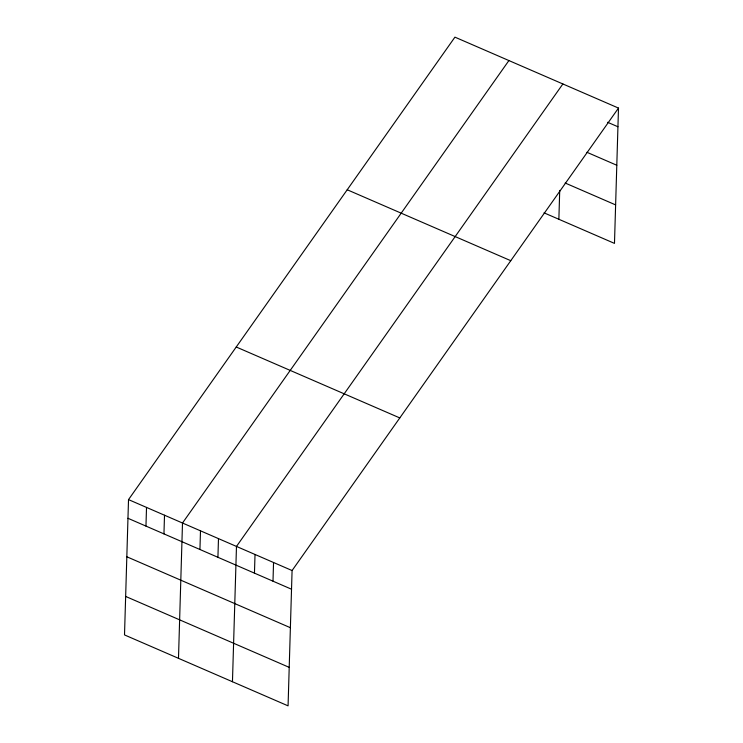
<?xml version="1.0" encoding="UTF-8"?>
<svg xmlns="http://www.w3.org/2000/svg" width="743" height="743" viewBox="0 0 743 743"><rect width="100%" height="100%" fill="white"/><g stroke="black" fill="none" stroke-linecap="round" stroke-linejoin="round"><path stroke-width="1.11" d="M128.52 499.612L124.508 634.921L288.07 705.85L292.083 570.54L618.492 108.079L454.93 37.15L128.52 499.612L292.083 570.54M145.962 526.09L146.52 507.423M163.952 533.901L164.509 515.224M178.487 658.326L182.499 523.026L508.909 60.554M199.941 549.504L200.489 530.827M217.931 557.306L218.479 538.629M232.457 681.73L236.478 546.43L562.878 83.959M254.459 573.141L255.016 554.464M272.997 581.184L273.545 562.507M558.866 219.269L559.72 190.403M618.492 108.079L614.48 243.388L544.043 212.842M607.635 122.289L617.935 126.756M586.933 152.287L616.792 165.243M565.154 183.01L615.622 204.901M347.213 189.762L510.775 260.691M236.237 347L399.799 417.928M127.972 518.289L291.535 589.218M126.83 556.776L290.392 627.705M125.651 596.434L289.213 667.363"/></g></svg>
